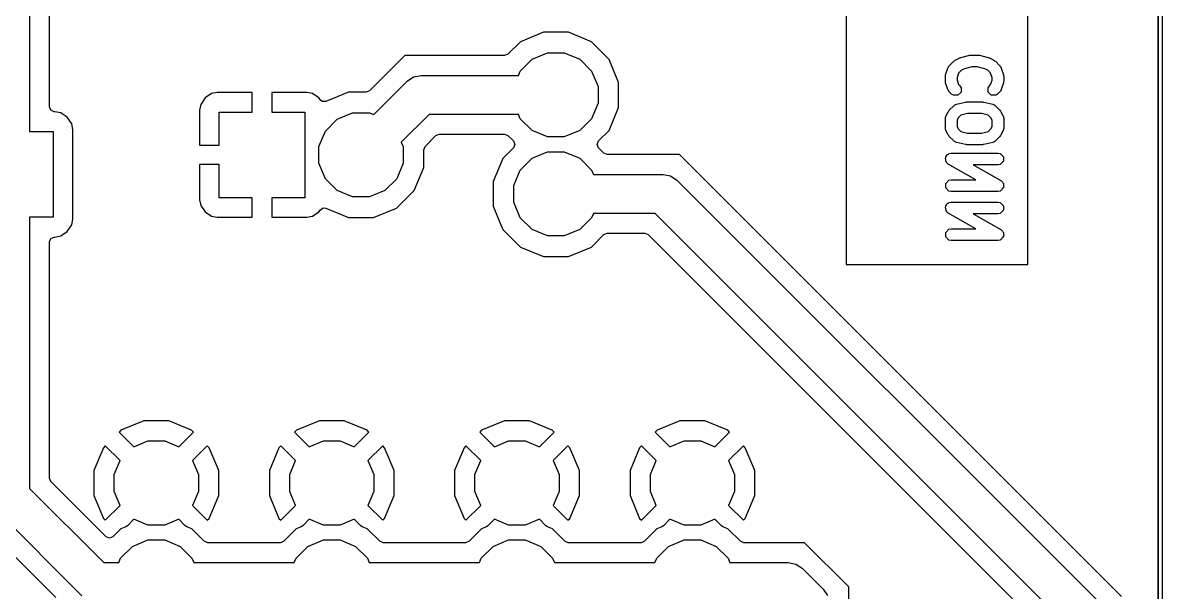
# Model space of a CAD drawing. Header units: millimetres. Extents: x 102.9 to 147, y -135 to -49.9.
# Drawn here: x 117.82 to 147.05, y -79.97 to -65.36 of the extents above; entities that cross this region are included whole.
import ezdxf

# ---------------------------------------------------------------- set-up
doc = ezdxf.new("R2010")
doc.units = ezdxf.units.MM
doc.layers.add('B.Cu', color=153, linetype='CONTINUOUS', true_color=0x4d7fc4)

msp = doc.modelspace()

# ---------------------------------------------------------------- linework, layer by layer
at = {"layer": 'B.Cu', "linetype": 'CONTINUOUS'}
for p, q in [((146.9495, -50.1745), (146.9495, -134.8255)), ((146.95, -134.95), (146.95, -50.05)), ((147.05, -50), (147.05, -135)), ((138.940291, -52.66062), (138.940291, -71.563405)), ((143.60358, -71.563405), (143.60358, -52.66062)), ((118, -64.707106), (118, -68.15)), ((118.5085, -67.5175), (118.5085, -64.969095)), ((131.180048, -65.6015), (130.588857, -65.84638)), ((131.18005, -65.6015), (131.180048, -65.6015)), ((131.81995, -65.6015), (131.18005, -65.6015)), ((131.819951, -65.6015), (131.81995, -65.6015)), ((132.411142, -65.84638), (131.819951, -65.6015)), ((130.588856, -65.846381), (130.270057, -66.165181)), ((130.588857, -65.84638), (130.588856, -65.846381)), ((132.86362, -66.298858), (132.411142, -65.84638)), ((127.622265, -66.201499), (126.718584, -67.105181)), ((127.622266, -66.201499), (127.622265, -66.201499)), ((128.457734, -66.201499), (127.622266, -66.201499)), ((128.482397, -66.201499), (128.457734, -66.201499)), ((128.482401, -66.2015), (128.482397, -66.201499)), ((130.182376, -66.2015), (128.482401, -66.2015)), ((130.270057, -66.165181), (130.182376, -66.2015)), ((130.585383, -66.598873), (130.888873, -66.295383)), ((130.888873, -66.295383), (131.285401, -66.131136)), ((131.285401, -66.131136), (131.714599, -66.131136)), ((131.714599, -66.131136), (132.111127, -66.295383)), ((132.111127, -66.295383), (132.414617, -66.598873)), ((133.1085, -66.89005), (132.86362, -66.298858)), ((141.702905, -66.348444), (141.722897, -66.335085)), ((141.722897, -66.335085), (141.741889, -66.320346)), ((141.741889, -66.320346), (141.856175, -66.263203)), ((141.856175, -66.263203), (141.872023, -66.258862)), ((141.872023, -66.258862), (141.886877, -66.251846)), ((141.886877, -66.251846), (142.115448, -66.194703)), ((142.115448, -66.194703), (142.133802, -66.193809)), ((142.133802, -66.193809), (142.151828, -66.190224)), ((142.151828, -66.190224), (142.323257, -66.190224)), ((142.323257, -66.190224), (142.341282, -66.193809)), ((142.341282, -66.193809), (142.359637, -66.194703)), ((142.359637, -66.194703), (142.588209, -66.251846)), ((142.588209, -66.251846), (142.603064, -66.258863)), ((142.603064, -66.258863), (142.61891, -66.263203)), ((142.61891, -66.263203), (142.733196, -66.320346)), ((142.733196, -66.320346), (142.752187, -66.335085)), ((142.752187, -66.335085), (142.77218, -66.348444)), ((130.539353, -66.71), (130.585383, -66.598873)), ((132.414617, -66.598873), (132.578864, -66.995401)), ((141.49524, -66.69279), (141.552382, -66.521361)), ((141.552382, -66.521361), (141.556102, -66.514833)), ((141.556102, -66.514833), (141.556103, -66.511392)), ((141.556103, -66.511392), (141.569459, -66.491403)), ((141.569459, -66.491403), (141.581367, -66.470514)), ((141.581367, -66.470514), (141.584445, -66.468974)), ((141.584445, -66.468974), (141.588619, -66.462729)), ((141.588619, -66.462729), (141.702905, -66.348444)), ((141.897824, -66.577788), (141.825788, -66.649823)), ((141.975613, -66.538894), (141.897824, -66.577788)), ((142.170293, -66.490224), (141.975613, -66.538894)), ((142.304793, -66.490224), (142.170293, -66.490224)), ((142.499471, -66.538893), (142.304793, -66.490224)), ((142.57726, -66.577788), (142.499471, -66.538893)), ((142.649294, -66.649821), (142.57726, -66.577788)), ((142.77218, -66.348444), (142.886465, -66.462728)), ((142.886465, -66.462728), (142.890639, -66.468975)), ((142.890639, -66.468975), (142.893719, -66.470515)), ((142.893719, -66.470515), (142.905626, -66.491404)), ((142.905626, -66.491404), (142.918982, -66.511392)), ((142.918982, -66.511392), (142.918982, -66.514834)), ((142.918982, -66.514834), (142.922703, -66.521362)), ((142.922703, -66.521362), (142.979845, -66.692791)), ((126.825727, -67.717166), (127.686447, -66.856447)), ((127.686447, -66.856447), (127.848658, -66.74806)), ((127.848658, -66.74806), (128.04, -66.71)), ((128.04, -66.71), (130.539353, -66.71)), ((133.1085, -67.52995), (133.1085, -66.89005)), ((141.487542, -66.740224), (141.492233, -66.71664)), ((141.487542, -66.85451), (141.487542, -66.740224)), ((141.492233, -66.878093), (141.487542, -66.85451)), ((141.492233, -66.71664), (141.49524, -66.69279)), ((141.49524, -66.901944), (141.492233, -66.878093)), ((141.552383, -67.073372), (141.49524, -66.901944)), ((141.825788, -66.649823), (141.787542, -66.764564)), ((141.787542, -66.764564), (141.787542, -66.830169)), ((141.787542, -66.830169), (141.825788, -66.944909)), ((142.687542, -66.764566), (142.649294, -66.649821)), ((142.649294, -66.944911), (142.687542, -66.830167)), ((142.687542, -66.830167), (142.687542, -66.764566)), ((142.979845, -66.901943), (142.922703, -67.073372)), ((142.979845, -66.692791), (142.982852, -66.716646)), ((142.982852, -66.878087), (142.979845, -66.901943)), ((142.982852, -66.716646), (142.987542, -66.740224)), ((142.987542, -66.85451), (142.982852, -66.878087)), ((142.987542, -66.740224), (142.987542, -66.85451)), ((122.66491, -67.17901), (122.49952, -67.28952)), ((122.664914, -67.179008), (122.66491, -67.17901)), ((122.810749, -67.15), (122.664914, -67.179008)), ((123.71, -67.15), (122.810749, -67.15)), ((123.71, -67.65), (123.71, -67.15)), ((125.109251, -67.15), (124.21, -67.15)), ((124.21, -67.15), (124.21, -67.65)), ((125.255085, -67.179008), (125.109251, -67.15)), ((125.255089, -67.17901), (125.255085, -67.179008)), ((125.42048, -67.28952), (125.255089, -67.17901)), ((126.180048, -67.1415), (125.601688, -67.381065)), ((126.630903, -67.1415), (126.180048, -67.1415)), ((126.718584, -67.105181), (126.630903, -67.1415)), ((132.578864, -66.995401), (132.578864, -67.424599)), ((141.556103, -67.079898), (141.552383, -67.073372)), ((141.556103, -67.08334), (141.556103, -67.079898)), ((141.569459, -67.103329), (141.556103, -67.08334)), ((141.581367, -67.124219), (141.569459, -67.103329)), ((141.584445, -67.125758), (141.581367, -67.124219)), ((141.588619, -67.132004), (141.584445, -67.125758)), ((141.645762, -67.189147), (141.588619, -67.132004)), ((141.694425, -67.221663), (141.645762, -67.189147)), ((141.89041, -67.140483), (141.80923, -67.221663)), ((141.825788, -66.944909), (141.857894, -66.977015)), ((141.857894, -66.977015), (141.89041, -67.025678)), ((141.89041, -67.025678), (141.89041, -67.140483)), ((142.584675, -67.025679), (142.617191, -66.977015)), ((142.584675, -67.140483), (142.584675, -67.025679)), ((142.665855, -67.221663), (142.584675, -67.140483)), ((142.617191, -66.977015), (142.649294, -66.944911)), ((142.829323, -67.189147), (142.780659, -67.221663)), ((142.886466, -67.132004), (142.829323, -67.189147)), ((142.89064, -67.125756), (142.886466, -67.132004)), ((142.893718, -67.124218), (142.89064, -67.125756)), ((142.905623, -67.103333), (142.893718, -67.124218)), ((142.918982, -67.083341), (142.905623, -67.103333)), ((142.922703, -67.073372), (142.918982, -67.079899)), ((142.918982, -67.079899), (142.918982, -67.083341)), ((122.389008, -67.454914), (122.36, -67.600747)), ((122.38901, -67.45491), (122.389008, -67.454914)), ((122.49952, -67.28952), (122.38901, -67.45491)), ((125.451133, -67.335395), (125.42048, -67.28952)), ((125.506782, -67.381065), (125.451133, -67.335395)), ((125.601688, -67.381065), (125.506782, -67.381065)), ((132.578864, -67.424599), (132.414617, -67.821127)), ((141.588619, -67.605587), (141.702905, -67.491301)), ((141.80923, -67.221663), (141.694425, -67.221663)), ((141.702905, -67.491301), (141.716412, -67.482275)), ((141.716412, -67.482275), (141.719671, -67.476845)), ((141.719671, -67.476845), (141.736288, -67.468995)), ((141.736288, -67.468995), (141.751569, -67.458785)), ((141.751569, -67.458785), (141.757902, -67.458785)), ((141.757902, -67.458785), (141.772591, -67.451846)), ((141.772591, -67.451846), (142.001162, -67.394703)), ((142.001162, -67.394703), (142.019516, -67.393809)), ((142.019516, -67.393809), (142.037542, -67.390224)), ((142.037542, -67.390224), (142.437542, -67.390224)), ((142.437542, -67.390224), (142.455567, -67.393809)), ((142.455567, -67.393809), (142.473922, -67.394703)), ((142.473922, -67.394703), (142.702495, -67.451846)), ((142.780659, -67.221663), (142.665855, -67.221663)), ((142.702495, -67.451846), (142.717184, -67.458785)), ((142.717184, -67.458785), (142.723516, -67.458785)), ((142.723516, -67.458785), (142.738794, -67.468993)), ((142.738794, -67.468993), (142.755415, -67.476845)), ((142.755415, -67.476845), (142.758673, -67.482276)), ((142.758673, -67.482276), (142.77218, -67.491301)), ((142.77218, -67.491301), (142.886466, -67.605587)), ((118.542982, -67.600747), (118.5085, -67.5175)), ((118.544819, -67.605181), (118.542982, -67.600747)), ((118.6325, -67.6415), (118.544819, -67.605181)), ((118.650082, -67.6415), (118.6325, -67.6415)), ((118.650085, -67.6415), (118.650082, -67.6415)), ((118.798402, -67.671002), (118.650085, -67.6415)), ((118.798409, -67.671005), (118.798402, -67.671002)), ((118.838452, -67.69776), (118.798409, -67.671005)), ((118.838452, -67.697761), (118.838452, -67.69776)), ((118.966608, -67.783392), (118.838452, -67.697761)), ((119.078996, -67.951593), (118.966608, -67.783392)), ((122.36, -67.600747), (122.36, -68.5)), ((122.86, -68.5), (122.86, -67.65)), ((122.86, -67.65), (123.71, -67.65)), ((124.21, -67.65), (125.06, -67.65)), ((125.06, -67.65), (125.06, -69.85)), ((125.888873, -67.835383), (126.285401, -67.671136)), ((126.285401, -67.671136), (126.714599, -67.671136)), ((126.714599, -67.671136), (126.825727, -67.717166)), ((128.247106, -67.71), (127.532833, -68.424272)), ((130.539353, -67.71), (128.247106, -67.71)), ((130.585383, -67.821127), (130.539353, -67.71)), ((132.86362, -68.121142), (133.1085, -67.52995)), ((141.487919, -67.815305), (141.494269, -67.792114)), ((141.494269, -67.792114), (141.49896, -67.768535)), ((141.49896, -67.768535), (141.501393, -67.766101)), ((141.501393, -67.766101), (141.503378, -67.758855)), ((141.503378, -67.758855), (141.560521, -67.64457)), ((141.560521, -67.64457), (141.575266, -67.625571)), ((141.575266, -67.625571), (141.588619, -67.605587)), ((141.817963, -67.800507), (141.787542, -67.861349)), ((141.885659, -67.732811), (141.817963, -67.800507)), ((142.056007, -67.690224), (141.885659, -67.732811)), ((142.419078, -67.690224), (142.056007, -67.690224)), ((142.589426, -67.732811), (142.419078, -67.690224)), ((142.657122, -67.800507), (142.589426, -67.732811)), ((142.687542, -67.861347), (142.657122, -67.800507)), ((142.886466, -67.605587), (142.899821, -67.625574)), ((142.899821, -67.625574), (142.914564, -67.644571)), ((142.914564, -67.644571), (142.971706, -67.758856)), ((142.971706, -67.758856), (142.97369, -67.766101)), ((142.97369, -67.766101), (142.976124, -67.768535)), ((142.976124, -67.768535), (142.980814, -67.792115)), ((142.980814, -67.792115), (142.987165, -67.815305)), ((119.078996, -67.951596), (119.078996, -67.951593)), ((119.078997, -67.951597), (119.078996, -67.951596)), ((119.108499, -68.099913), (119.078997, -67.951597)), ((125.585383, -68.138873), (125.888873, -67.835383)), ((130.888873, -68.124617), (130.585383, -67.821127)), ((132.414617, -67.821127), (132.111127, -68.124617)), ((141.487542, -67.825938), (141.489007, -67.81857)), ((141.487542, -68.05451), (141.487542, -67.825938)), ((141.489007, -68.061877), (141.487542, -68.05451)), ((141.489007, -67.81857), (141.487919, -67.815305)), ((141.487919, -68.065143), (141.489007, -68.061877)), ((141.494269, -68.088333), (141.487919, -68.065143)), ((141.49896, -68.111913), (141.494269, -68.088333)), ((141.787542, -67.861349), (141.787542, -68.019099)), ((141.787542, -68.019099), (141.817963, -68.079941)), ((141.817963, -68.079941), (141.885659, -68.147637)), ((142.589426, -68.147637), (142.657122, -68.079941)), ((142.657122, -68.079941), (142.687542, -68.019101)), ((142.687542, -68.019101), (142.687542, -67.861347)), ((142.980814, -68.088332), (142.976124, -68.111913)), ((142.987165, -68.065143), (142.980814, -68.088332)), ((142.987165, -67.815305), (142.986076, -67.81857)), ((142.986076, -67.81857), (142.987542, -67.825938)), ((142.987542, -68.05451), (142.986076, -68.061877)), ((142.986076, -68.061877), (142.987165, -68.065143)), ((142.987542, -67.825938), (142.987542, -68.05451)), ((118, -68.15), (118.6, -68.15)), ((118.6, -68.15), (118.6, -70.35)), ((119.1085, -68.099915), (119.108499, -68.099913)), ((119.1085, -68.099918), (119.1085, -68.099915)), ((119.1085, -68.667157), (119.1085, -68.099918)), ((125.421136, -68.535401), (125.585383, -68.138873)), ((128.144819, -68.531415), (128.421416, -68.254819)), ((128.421416, -68.254819), (128.509097, -68.2185)), ((128.509097, -68.2185), (130.182376, -68.2185)), ((130.182376, -68.2185), (130.270057, -68.254819)), ((130.270057, -68.254819), (130.407557, -68.392319)), ((131.285401, -68.288864), (130.888873, -68.124617)), ((131.714599, -68.288864), (131.285401, -68.288864)), ((132.111127, -68.124617), (131.714599, -68.288864)), ((132.592443, -68.392319), (132.86362, -68.121142)), ((141.501393, -68.114346), (141.49896, -68.111913)), ((141.503378, -68.121593), (141.501393, -68.114346)), ((141.560521, -68.235878), (141.503378, -68.121593)), ((141.575266, -68.254876), (141.560521, -68.235878)), ((141.588619, -68.274861), (141.575266, -68.254876)), ((141.702905, -68.389147), (141.588619, -68.274861)), ((141.885659, -68.147637), (142.056007, -68.190224)), ((142.056007, -68.190224), (142.419078, -68.190224)), ((142.419078, -68.190224), (142.589426, -68.147637)), ((142.886466, -68.274861), (142.77218, -68.389147)), ((142.899821, -68.254873), (142.886466, -68.274861)), ((142.914564, -68.235877), (142.899821, -68.254873)), ((142.971706, -68.121592), (142.914564, -68.235877)), ((142.97369, -68.114346), (142.971706, -68.121592)), ((142.976124, -68.111913), (142.97369, -68.114346)), ((119.1085, -69.899252), (119.1085, -68.667157)), ((122.36, -68.5), (122.86, -68.5)), ((125.421136, -68.964599), (125.421136, -68.535401)), ((127.532833, -68.424272), (127.578864, -68.535401)), ((127.578864, -68.535401), (127.578864, -68.964599)), ((128.1085, -68.619096), (128.144819, -68.531415)), ((128.1085, -69.06995), (128.1085, -68.619096)), ((130.407557, -68.567681), (130.136381, -68.838856)), ((130.407557, -68.392319), (130.443876, -68.48)), ((130.443876, -68.48), (130.407557, -68.567681)), ((130.888873, -68.835383), (131.285401, -68.671136)), ((131.285401, -68.671136), (131.714599, -68.671136)), ((131.714599, -68.671136), (132.111127, -68.835383)), ((132.556124, -68.48), (132.592443, -68.392319)), ((132.592443, -68.567681), (132.556124, -68.48)), ((132.729943, -68.705181), (132.592443, -68.567681)), ((141.716412, -68.398172), (141.702905, -68.389147)), ((141.719671, -68.403603), (141.716412, -68.398172)), ((141.736288, -68.411452), (141.719671, -68.403603)), ((141.751569, -68.421663), (141.736288, -68.411452)), ((141.757902, -68.421663), (141.751569, -68.421663)), ((141.772591, -68.428602), (141.757902, -68.421663)), ((142.001162, -68.485745), (141.772591, -68.428602)), ((142.019516, -68.486638), (142.001162, -68.485745)), ((142.037542, -68.490224), (142.019516, -68.486638)), ((142.437542, -68.490224), (142.037542, -68.490224)), ((142.455567, -68.486638), (142.437542, -68.490224)), ((142.473922, -68.485745), (142.455567, -68.486638)), ((142.702495, -68.428602), (142.473922, -68.485745)), ((142.717184, -68.421663), (142.702495, -68.428602)), ((142.723516, -68.421663), (142.717184, -68.421663)), ((142.738794, -68.411454), (142.723516, -68.421663)), ((142.755415, -68.403603), (142.738794, -68.411454)), ((142.758673, -68.398171), (142.755415, -68.403603)), ((142.77218, -68.389147), (142.758673, -68.398171)), ((125.585383, -69.361127), (125.421136, -68.964599)), ((127.578864, -68.964599), (127.414617, -69.361127)), ((130.13638, -68.838857), (129.8915, -69.430048)), ((130.136381, -68.838856), (130.13638, -68.838857)), ((130.585383, -69.138873), (130.888873, -68.835383)), ((132.111127, -68.835383), (132.414617, -69.138873)), ((132.817624, -68.7415), (132.729943, -68.705181)), ((134.667735, -68.7415), (132.817624, -68.7415)), ((137.48964, -71.563405), (134.667735, -68.7415)), ((141.488739, -68.835594), (141.49896, -68.817707)), ((141.49896, -68.873071), (141.488739, -68.835594)), ((141.49896, -68.797107), (141.526427, -68.76964)), ((141.49896, -68.817707), (141.49896, -68.797107)), ((141.49896, -68.911913), (141.49896, -68.873071)), ((141.513525, -68.926478), (141.49896, -68.911913)), ((141.518946, -68.946353), (141.513525, -68.926478)), ((141.563121, -68.984746), (141.518946, -68.946353)), ((141.526427, -68.76964), (141.545699, -68.735914)), ((141.545699, -68.735914), (141.565573, -68.730493)), ((141.565573, -68.730493), (141.580139, -68.715928)), ((141.580139, -68.715928), (141.637542, -68.70451)), ((141.637542, -68.70451), (142.837542, -68.70451)), ((142.837542, -68.70451), (142.894945, -68.715928)), ((142.894945, -68.715928), (142.976124, -68.797107)), ((142.976124, -68.911913), (142.894945, -68.993092)), ((142.976124, -68.797107), (142.976124, -68.911913)), ((122.86, -69), (122.36, -69)), ((122.36, -69), (122.36, -69.899252)), ((122.86, -69.85), (122.86, -69)), ((127.86362, -69.661142), (128.1085, -69.06995)), ((130.421136, -69.535401), (130.585383, -69.138873)), ((132.414617, -69.138873), (132.460647, -69.25)), ((132.460647, -69.25), (134.25, -69.25)), ((134.25, -69.25), (134.441342, -69.28806)), ((142.272708, -69.390224), (141.563121, -68.984746)), ((142.837542, -69.00451), (142.202377, -69.00451)), ((142.202377, -69.00451), (142.911963, -69.409987)), ((142.894945, -68.993092), (142.837542, -69.00451)), ((125.888873, -69.664617), (125.585383, -69.361127)), ((127.414617, -69.361127), (127.111127, -69.664617)), ((129.8915, -69.430048), (129.8915, -70.069951)), ((130.421136, -69.964599), (130.421136, -69.535401)), ((134.441342, -69.28806), (134.603553, -69.396447)), ((134.603553, -69.396447), (145.353554, -80.146447)), ((141.49896, -69.482821), (141.580139, -69.401642)), ((141.49896, -69.597627), (141.49896, -69.482821)), ((141.580139, -69.401642), (141.637542, -69.390224)), ((141.637542, -69.390224), (142.272708, -69.390224)), ((142.911963, -69.409987), (142.956138, -69.448381)), ((142.956138, -69.448381), (142.961558, -69.468255)), ((142.961558, -69.468255), (142.976124, -69.482821)), ((142.976124, -69.482821), (142.976124, -69.521663)), ((142.976124, -69.521663), (142.986345, -69.55914)), ((126.285401, -69.828864), (125.888873, -69.664617)), ((126.714599, -69.828864), (126.285401, -69.828864)), ((127.111127, -69.664617), (126.714599, -69.828864)), ((127.411142, -70.11362), (127.86362, -69.661142)), ((141.580139, -69.678806), (141.49896, -69.597627)), ((141.637542, -69.690224), (141.580139, -69.678806)), ((142.837542, -69.690224), (141.637542, -69.690224)), ((142.894945, -69.678806), (142.837542, -69.690224)), ((142.90951, -69.66424), (142.894945, -69.678806)), ((142.929385, -69.65882), (142.90951, -69.66424)), ((142.948657, -69.625094), (142.929385, -69.65882)), ((142.976124, -69.597627), (142.948657, -69.625094)), ((142.986345, -69.55914), (142.976124, -69.577026)), ((142.976124, -69.577026), (142.976124, -69.597627)), ((119.1085, -70.400082), (119.1085, -69.899252)), ((122.36, -69.899252), (122.389008, -70.045085)), ((122.389008, -70.045085), (122.38901, -70.045089)), ((122.38901, -70.045089), (122.49952, -70.210479)), ((123.71, -69.85), (122.86, -69.85)), ((123.71, -70.35), (123.71, -69.85)), ((125.06, -69.85), (124.21, -69.85)), ((124.21, -69.85), (124.21, -70.35)), ((125.45113, -70.164605), (125.53004, -70.111877)), ((125.53004, -70.111877), (125.601683, -70.118932)), ((125.601683, -70.118932), (126.18005, -70.3585)), ((126.81995, -70.3585), (127.411142, -70.11362)), ((129.8915, -70.069951), (130.089683, -70.548406)), ((130.585383, -70.361127), (130.421136, -69.964599)), ((141.488739, -70.092737), (141.49896, -70.07485)), ((141.49896, -70.130214), (141.488739, -70.092737)), ((141.49896, -70.05425), (141.526427, -70.026783)), ((141.49896, -70.07485), (141.49896, -70.05425)), ((141.49896, -70.169056), (141.49896, -70.130214)), ((141.526427, -70.026783), (141.545699, -69.993057)), ((141.545699, -69.993057), (141.565573, -69.987636)), ((141.565573, -69.987636), (141.580139, -69.973071)), ((141.580139, -69.973071), (141.637542, -69.961653)), ((141.637542, -69.961653), (142.837542, -69.961653)), ((142.837542, -69.961653), (142.894945, -69.973071)), ((142.894945, -69.973071), (142.976124, -70.05425)), ((142.976124, -70.05425), (142.976124, -70.169056)), ((118.6, -70.35), (118, -70.35)), ((118, -70.35), (118, -77.308527)), ((119.078996, -70.548407), (119.1085, -70.400082)), ((122.49952, -70.210479), (122.66491, -70.320989)), ((122.66491, -70.320989), (122.664914, -70.320991)), ((122.664914, -70.320991), (122.810747, -70.349999)), ((122.810747, -70.349999), (122.81075, -70.35)), ((122.81075, -70.35), (123.71, -70.35)), ((124.21, -70.35), (125.10925, -70.35)), ((125.10925, -70.35), (125.109252, -70.349999)), ((125.109252, -70.349999), (125.255085, -70.320991)), ((125.255085, -70.320991), (125.255089, -70.320989)), ((125.255089, -70.320989), (125.420478, -70.21048)), ((125.420478, -70.21048), (125.45113, -70.164605)), ((126.18005, -70.3585), (126.180052, -70.3585)), ((126.180052, -70.3585), (126.819948, -70.3585)), ((126.819948, -70.3585), (126.81995, -70.3585)), ((130.888873, -70.664617), (130.585383, -70.361127)), ((132.414617, -70.361127), (132.111127, -70.664617)), ((132.460647, -70.25), (132.414617, -70.361127)), ((134.042894, -70.25), (132.460647, -70.25)), ((144.5, -80.707106), (134.042894, -70.25)), ((141.513525, -70.183621), (141.49896, -70.169056)), ((141.518946, -70.203496), (141.513525, -70.183621)), ((141.563121, -70.241889), (141.518946, -70.203496)), ((142.272708, -70.647367), (141.563121, -70.241889)), ((142.837542, -70.261653), (142.202377, -70.261653)), ((142.202377, -70.261653), (142.911963, -70.66713)), ((142.894945, -70.250235), (142.837542, -70.261653)), ((142.976124, -70.169056), (142.894945, -70.250235)), ((118.798407, -70.828996), (118.966608, -70.716608)), ((118.966608, -70.716608), (119.078996, -70.548407)), ((130.089683, -70.548406), (130.13638, -70.661142)), ((130.13638, -70.661142), (130.588858, -71.11362)), ((131.285401, -70.828864), (130.888873, -70.664617)), ((132.111127, -70.664617), (131.714599, -70.828864)), ((141.49896, -70.739964), (141.580139, -70.658785)), ((141.580139, -70.658785), (141.637542, -70.647367)), ((141.637542, -70.647367), (142.272708, -70.647367)), ((142.911963, -70.66713), (142.956138, -70.705524)), ((142.956138, -70.705524), (142.961558, -70.725398)), ((118.5085, -70.9825), (118.544819, -70.894819)), ((118.5085, -75.861852), (118.5085, -70.9825)), ((118.544819, -70.894819), (118.6325, -70.8585)), ((118.6325, -70.8585), (118.650084, -70.8585)), ((118.650084, -70.8585), (118.650085, -70.858499)), ((118.650085, -70.858499), (118.798407, -70.828996)), ((131.714599, -70.828864), (131.285401, -70.828864)), ((132.411142, -71.11362), (132.729943, -70.794819)), ((132.729943, -70.794819), (132.817624, -70.7585)), ((132.817624, -70.7585), (133.780904, -70.7585)), ((133.780904, -70.7585), (133.868585, -70.794819)), ((133.868585, -70.794819), (143.955181, -80.881415)), ((141.49896, -70.85477), (141.49896, -70.739964)), ((141.580139, -70.935949), (141.49896, -70.85477)), ((141.637542, -70.947367), (141.580139, -70.935949)), ((142.837542, -70.947367), (141.637542, -70.947367)), ((142.894945, -70.935949), (142.837542, -70.947367)), ((142.90951, -70.921383), (142.894945, -70.935949)), ((142.929385, -70.915963), (142.90951, -70.921383)), ((142.948657, -70.882237), (142.929385, -70.915963)), ((142.976124, -70.85477), (142.948657, -70.882237)), ((142.961558, -70.725398), (142.976124, -70.739964)), ((142.976124, -70.739964), (142.976124, -70.778806)), ((142.976124, -70.778806), (142.986345, -70.816283)), ((142.986345, -70.816283), (142.976124, -70.834169)), ((142.976124, -70.834169), (142.976124, -70.85477)), ((130.588858, -71.11362), (131.18005, -71.3585)), ((131.81995, -71.3585), (132.411142, -71.11362)), ((131.18005, -71.3585), (131.180052, -71.3585)), ((131.180052, -71.3585), (131.819948, -71.3585)), ((131.819948, -71.3585), (131.81995, -71.3585)), ((146.008501, -80.082266), (137.48964, -71.563405)), ((138.940291, -71.563405), (143.60358, -71.563405)), ((120.931738, -75.57), (120.343672, -75.813585)), ((121.568261, -75.57), (120.931738, -75.57)), ((122.156327, -75.813585), (121.568261, -75.57)), ((125.431738, -75.57), (124.843672, -75.813585)), ((126.068261, -75.57), (125.431738, -75.57)), ((126.656327, -75.813585), (126.068261, -75.57)), ((130.181738, -75.57), (129.593672, -75.813585)), ((130.818261, -75.57), (130.181738, -75.57)), ((131.406327, -75.813585), (130.818261, -75.57)), ((134.681738, -75.57), (134.093672, -75.813585)), ((135.318261, -75.57), (134.681738, -75.57)), ((135.906327, -75.813585), (135.318261, -75.57)), ((118.5085, -76.851738), (118.5085, -75.861852)), ((120.343671, -75.813586), (120.295406, -75.861852)), ((120.295406, -75.861852), (120.674273, -76.240719)), ((120.343672, -75.813585), (120.343671, -75.813586)), ((121.825726, -76.240719), (122.204594, -75.861852)), ((122.204594, -75.861852), (122.156327, -75.813585)), ((124.843671, -75.813586), (124.795406, -75.861852)), ((124.795406, -75.861852), (125.174273, -76.240719)), ((124.843672, -75.813585), (124.843671, -75.813586)), ((126.325726, -76.240719), (126.704594, -75.861852)), ((126.704594, -75.861852), (126.656327, -75.813585)), ((129.593671, -75.813586), (129.545406, -75.861852)), ((129.545406, -75.861852), (129.924273, -76.240719)), ((129.593672, -75.813585), (129.593671, -75.813586)), ((131.075726, -76.240719), (131.454594, -75.861852)), ((131.454594, -75.861852), (131.406327, -75.813585)), ((134.093671, -75.813586), (134.045406, -75.861852)), ((134.045406, -75.861852), (134.424273, -76.240719)), ((134.093672, -75.813585), (134.093671, -75.813586)), ((135.575726, -76.240719), (135.954594, -75.861852)), ((135.954594, -75.861852), (135.906327, -75.813585)), ((119.893585, -76.263672), (119.65, -76.851738)), ((119.893586, -76.263671), (119.893585, -76.263672)), ((119.941852, -76.215406), (119.893586, -76.263671)), ((120.320719, -76.594273), (119.941852, -76.215406)), ((120.674273, -76.240719), (121.035401, -76.091136)), ((121.035401, -76.091136), (121.464599, -76.091136)), ((121.464599, -76.091136), (121.825726, -76.240719)), ((122.558148, -76.215406), (122.17928, -76.594273)), ((122.606414, -76.263672), (122.558148, -76.215406)), ((122.849999, -76.851738), (122.606414, -76.263672)), ((124.393585, -76.263672), (124.15, -76.851738)), ((124.393586, -76.263671), (124.393585, -76.263672)), ((124.441852, -76.215406), (124.393586, -76.263671)), ((124.820719, -76.594273), (124.441852, -76.215406)), ((125.174273, -76.240719), (125.535401, -76.091136)), ((125.535401, -76.091136), (125.964599, -76.091136)), ((125.964599, -76.091136), (126.325726, -76.240719)), ((127.058148, -76.215406), (126.67928, -76.594273)), ((127.106414, -76.263672), (127.058148, -76.215406)), ((127.349999, -76.851738), (127.106414, -76.263672)), ((129.143585, -76.263672), (128.9, -76.851738)), ((129.143586, -76.263671), (129.143585, -76.263672)), ((129.191852, -76.215406), (129.143586, -76.263671)), ((129.570719, -76.594273), (129.191852, -76.215406)), ((129.924273, -76.240719), (130.285401, -76.091136)), ((130.285401, -76.091136), (130.714599, -76.091136)), ((130.714599, -76.091136), (131.075726, -76.240719)), ((131.808148, -76.215406), (131.42928, -76.594273)), ((131.856414, -76.263672), (131.808148, -76.215406)), ((132.099999, -76.851738), (131.856414, -76.263672)), ((133.643585, -76.263672), (133.4, -76.851738)), ((133.643586, -76.263671), (133.643585, -76.263672)), ((133.691852, -76.215406), (133.643586, -76.263671)), ((134.070719, -76.594273), (133.691852, -76.215406)), ((134.424273, -76.240719), (134.785401, -76.091136)), ((134.785401, -76.091136), (135.214599, -76.091136)), ((135.214599, -76.091136), (135.575726, -76.240719)), ((136.308148, -76.215406), (135.92928, -76.594273)), ((136.356414, -76.263672), (136.308148, -76.215406)), ((136.599999, -76.851738), (136.356414, -76.263672)), ((118.5085, -77.046538), (118.5085, -76.851738)), ((119.65, -76.851738), (119.65, -77.488261)), ((120.171136, -76.955401), (120.320719, -76.594273)), ((122.17928, -76.594273), (122.328864, -76.955401)), ((122.85, -76.851741), (122.849999, -76.851738)), ((122.85, -77.488258), (122.85, -76.851741)), ((124.15, -76.851738), (124.15, -77.488261)), ((124.671136, -76.955401), (124.820719, -76.594273)), ((126.67928, -76.594273), (126.828864, -76.955401)), ((127.35, -76.851741), (127.349999, -76.851738)), ((127.35, -77.488258), (127.35, -76.851741)), ((128.9, -76.851738), (128.9, -77.488261)), ((129.421136, -76.955401), (129.570719, -76.594273)), ((131.42928, -76.594273), (131.578864, -76.955401)), ((132.1, -76.851741), (132.099999, -76.851738)), ((132.1, -77.488258), (132.1, -76.851741)), ((133.4, -76.851738), (133.4, -77.488261)), ((133.921136, -76.955401), (134.070719, -76.594273)), ((135.92928, -76.594273), (136.078864, -76.955401)), ((136.6, -76.851741), (136.599999, -76.851738)), ((136.6, -77.488258), (136.6, -76.851741)), ((118.544819, -77.134219), (118.5085, -77.046538)), ((119.960238, -78.549638), (118.544819, -77.134219)), ((120.171136, -77.384599), (120.171136, -76.955401)), ((122.328864, -76.955401), (122.328864, -77.384599)), ((124.671136, -77.384599), (124.671136, -76.955401)), ((126.828864, -76.955401), (126.828864, -77.384599)), ((129.421136, -77.384599), (129.421136, -76.955401)), ((131.578864, -76.955401), (131.578864, -77.384599)), ((133.921136, -77.384599), (133.921136, -76.955401)), ((136.078864, -76.955401), (136.078864, -77.384599)), ((118, -77.308527), (119.901473, -79.21)), ((120.320719, -77.745726), (120.171136, -77.384599)), ((122.328864, -77.384599), (122.17928, -77.745726)), ((124.820719, -77.745726), (124.671136, -77.384599)), ((126.828864, -77.384599), (126.67928, -77.745726)), ((129.570719, -77.745726), (129.421136, -77.384599)), ((131.578864, -77.384599), (131.42928, -77.745726)), ((134.070719, -77.745726), (133.921136, -77.384599)), ((136.078864, -77.384599), (135.92928, -77.745726)), ((119.65, -77.488261), (119.893585, -78.076327)), ((122.606414, -78.076327), (122.849999, -77.488261)), ((122.849999, -77.488261), (122.85, -77.488258)), ((124.15, -77.488261), (124.393585, -78.076327)), ((127.106414, -78.076327), (127.349999, -77.488261)), ((127.349999, -77.488261), (127.35, -77.488258)), ((128.9, -77.488261), (129.143585, -78.076327)), ((131.856414, -78.076327), (132.099999, -77.488261)), ((132.099999, -77.488261), (132.1, -77.488258)), ((133.4, -77.488261), (133.643585, -78.076327)), ((136.356414, -78.076327), (136.599999, -77.488261)), ((136.599999, -77.488261), (136.6, -77.488258)), ((119.340812, -80.063553), (117.146447, -77.869187)), ((119.941852, -78.124594), (120.320719, -77.745726)), ((122.17928, -77.745726), (122.558148, -78.124594)), ((124.441852, -78.124594), (124.820719, -77.745726)), ((126.67928, -77.745726), (127.058148, -78.124594)), ((129.191852, -78.124594), (129.570719, -77.745726)), ((131.42928, -77.745726), (131.808148, -78.124594)), ((133.691852, -78.124594), (134.070719, -77.745726)), ((135.92928, -77.745726), (136.308148, -78.124594)), ((119.893585, -78.076327), (119.941852, -78.124594)), ((120.466836, -78.293369), (120.338856, -78.346381)), ((120.507063, -78.266489), (120.466836, -78.293369)), ((120.674272, -78.099279), (120.507063, -78.266489)), ((121.035401, -78.248864), (120.674272, -78.099279)), ((121.464599, -78.248864), (121.035401, -78.248864)), ((121.825726, -78.09928), (121.464599, -78.248864)), ((121.992935, -78.266489), (121.825726, -78.09928)), ((122.033163, -78.293369), (121.992935, -78.266489)), ((122.161142, -78.34638), (122.033163, -78.293369)), ((122.558148, -78.124594), (122.606413, -78.076328)), ((122.606413, -78.076328), (122.606414, -78.076327)), ((124.393585, -78.076327), (124.441852, -78.124594)), ((124.966836, -78.293369), (124.838856, -78.346381)), ((125.007063, -78.266489), (124.966836, -78.293369)), ((125.174272, -78.099279), (125.007063, -78.266489)), ((125.535401, -78.248864), (125.174272, -78.099279)), ((125.964599, -78.248864), (125.535401, -78.248864)), ((126.325726, -78.09928), (125.964599, -78.248864)), ((126.492935, -78.266489), (126.325726, -78.09928)), ((126.533163, -78.293369), (126.492935, -78.266489)), ((126.661142, -78.34638), (126.533163, -78.293369)), ((127.058148, -78.124594), (127.106413, -78.076328)), ((127.106413, -78.076328), (127.106414, -78.076327)), ((129.143585, -78.076327), (129.191852, -78.124594)), ((129.716836, -78.293369), (129.588856, -78.346381)), ((129.757063, -78.266489), (129.716836, -78.293369)), ((129.924272, -78.099279), (129.757063, -78.266489)), ((130.285401, -78.248864), (129.924272, -78.099279)), ((130.714599, -78.248864), (130.285401, -78.248864)), ((131.075726, -78.09928), (130.714599, -78.248864)), ((131.242935, -78.266489), (131.075726, -78.09928)), ((131.283163, -78.293369), (131.242935, -78.266489)), ((131.411142, -78.34638), (131.283163, -78.293369)), ((131.808148, -78.124594), (131.856413, -78.076328)), ((131.856413, -78.076328), (131.856414, -78.076327)), ((133.643585, -78.076327), (133.691852, -78.124594)), ((134.216836, -78.293369), (134.088856, -78.346381)), ((134.257063, -78.266489), (134.216836, -78.293369)), ((134.424272, -78.099279), (134.257063, -78.266489)), ((134.785401, -78.248864), (134.424272, -78.099279)), ((135.214599, -78.248864), (134.785401, -78.248864)), ((135.575726, -78.09928), (135.214599, -78.248864)), ((135.742935, -78.266489), (135.575726, -78.09928)), ((135.783163, -78.293369), (135.742935, -78.266489)), ((135.911142, -78.34638), (135.783163, -78.293369)), ((136.308148, -78.124594), (136.356413, -78.076328)), ((136.356413, -78.076328), (136.356414, -78.076327)), ((117.099707, -78.541575), (118.668424, -80.110292)), ((120.047919, -78.585957), (119.960238, -78.549638)), ((120.1356, -78.549638), (120.047919, -78.585957)), ((120.338856, -78.346381), (120.1356, -78.549638)), ((122.479943, -78.665181), (122.161142, -78.34638)), ((124.838856, -78.346381), (124.520057, -78.665181)), ((126.979943, -78.665181), (126.661142, -78.34638)), ((129.588856, -78.346381), (129.270057, -78.665181)), ((131.729943, -78.665181), (131.411142, -78.34638)), ((134.088856, -78.346381), (133.770057, -78.665181)), ((136.229943, -78.665181), (135.911142, -78.34638)), ((120.335383, -79.098873), (120.638873, -78.795383)), ((120.638873, -78.795383), (121.035401, -78.631136)), ((121.035401, -78.631136), (121.464599, -78.631136)), ((121.464599, -78.631136), (121.861127, -78.795383)), ((121.861127, -78.795383), (122.164617, -79.098873)), ((122.567624, -78.7015), (122.479943, -78.665181)), ((124.432376, -78.7015), (122.567624, -78.7015)), ((124.520057, -78.665181), (124.432376, -78.7015)), ((124.835383, -79.098873), (125.138873, -78.795383)), ((125.138873, -78.795383), (125.535401, -78.631136)), ((125.535401, -78.631136), (125.964599, -78.631136)), ((125.964599, -78.631136), (126.361127, -78.795383)), ((126.361127, -78.795383), (126.664617, -79.098873)), ((127.067624, -78.7015), (126.979943, -78.665181)), ((129.182376, -78.7015), (127.067624, -78.7015)), ((129.270057, -78.665181), (129.182376, -78.7015)), ((129.585383, -79.098873), (129.888873, -78.795383)), ((129.888873, -78.795383), (130.285401, -78.631136)), ((130.285401, -78.631136), (130.714599, -78.631136)), ((130.714599, -78.631136), (131.111127, -78.795383)), ((131.111127, -78.795383), (131.414617, -79.098873)), ((131.817624, -78.7015), (131.729943, -78.665181)), ((133.682376, -78.7015), (131.817624, -78.7015)), ((133.770057, -78.665181), (133.682376, -78.7015)), ((134.085383, -79.098873), (134.388873, -78.795383)), ((134.388873, -78.795383), (134.785401, -78.631136)), ((134.785401, -78.631136), (135.214599, -78.631136)), ((135.214599, -78.631136), (135.611127, -78.795383)), ((135.611127, -78.795383), (135.914617, -79.098873)), ((136.317624, -78.7015), (136.229943, -78.665181)), ((137.877735, -78.7015), (136.317624, -78.7015)), ((139.0085, -79.832265), (137.877735, -78.7015)), ((120.289353, -79.21), (120.335383, -79.098873)), ((122.164617, -79.098873), (122.210647, -79.21)), ((124.789353, -79.21), (124.835383, -79.098873)), ((126.664617, -79.098873), (126.710647, -79.21)), ((129.539353, -79.21), (129.585383, -79.098873)), ((131.414617, -79.098873), (131.460647, -79.21)), ((134.039353, -79.21), (134.085383, -79.098873)), ((135.914617, -79.098873), (135.960647, -79.21)), ((119.901473, -79.21), (120.289353, -79.21)), ((122.210647, -79.21), (124.789353, -79.21)), ((126.710647, -79.21), (129.539353, -79.21)), ((131.460647, -79.21), (134.039353, -79.21)), ((135.960647, -79.21), (137.46, -79.21)), ((137.46, -79.21), (137.651342, -79.24806)), ((137.651342, -79.24806), (137.813553, -79.356447)), ((137.813553, -79.356447), (138.353553, -79.896446)), ((138.353553, -79.896446), (138.46194, -80.058658)), ((139.0085, -80.691852), (139.0085, -79.832265))]:
    msp.add_line(p, q, dxfattribs=at)

doc.saveas('drawing.dxf')
